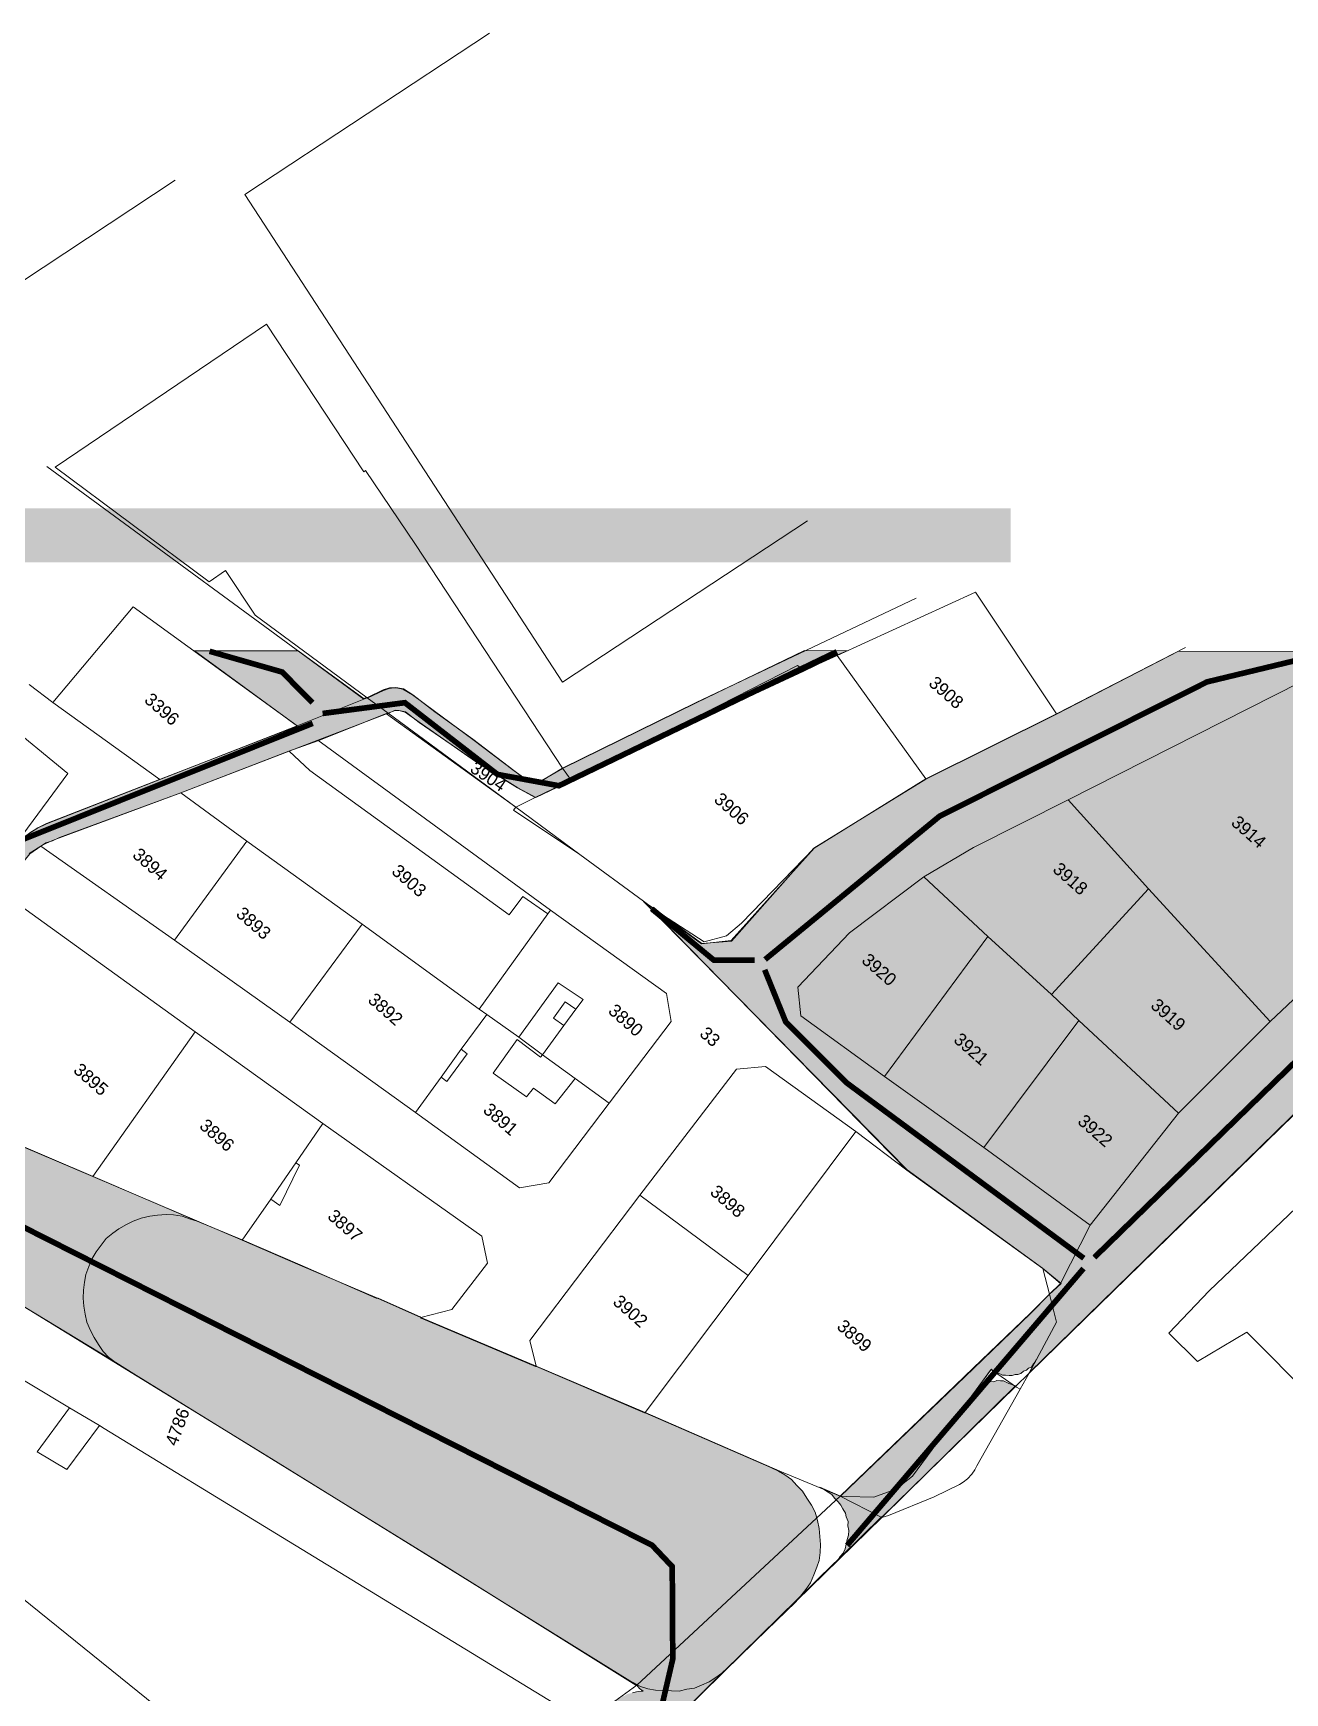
# Model space of a CAD drawing. Header units: metres. Extents: x -334141 to -333355, y -28168 to -27441.
# Drawn here: x -333773.3 to -333651.6, y -27602.1 to -27440.6 of the extents above; entities that cross this region are included whole.
import ezdxf

# ---------------------------------------------------------------- set-up
doc = ezdxf.new("R2010")
doc.units = ezdxf.units.M
for name, color, linetype, lineweight, true_color in [('EB-12-STREET-16-26M', 7, 'CONTINUOUS', 18, 0x4a5a46), ('EB-12-STREET-UNDER-9M', 7, 'CONTINUOUS', 18, 0xb7c0b2), ('EB-12-STREET-VOID', 7, 'CONTINUOUS', 18, 0xe5e8e1), ('EB-BASE-DIVIDING', 7, 'CONTINUOUS', 18, 0xc8bcac), ('EB-BASE-EASEMENTS', 7, 'CONTINUOUS', 18, 0x71806b), ('EB-BASE-ENCROACHED', 7, 'CONTINUOUS', 18, 0x725d47), ('EB-BASE-PARCEL-NUMBERS', 7, 'CONTINUOUS', 9, 0x8a8d90), ('EB-BASE-PARCELS', 7, 'CONTINUOUS', 18, 0x8a8d90), ('EB-BASE-SECTIONS', 7, 'CONTINUOUS', 9, 0xded8cf), ('EB-BASE-STRUCTURES', 7, 'CONTINUOUS', 18, 0x4e504d), ('EB-TITLE', 7, 'CONTINUOUS', 25, 0x151515)]:
    doc.layers.add(name, color=color, linetype=linetype, lineweight=lineweight, true_color=true_color)
doc.styles.add('OD-INTER', font='Inter.ttf')

msp = doc.modelspace()

# ---------------------------------------------------------------- hatches: boundary and pattern name
at = {"layer": 'EB-12-STREET-VOID', "transparency": 33554630}
for points in [[(-333824.91, -27526.07), (-333814.99, -27512.55), (-333806.33, -27500.75), (-333799.02, -27500.68), (-333791.07, -27506.51), (-333781.24, -27513.63), (-333774.28, -27518.54), (-333774.1, -27518.76), (-333773.53, -27518.34), (-333772.87, -27517.92), (-333772.02, -27517.51), (-333761.04, -27513.23), (-333750.06, -27508.96), (-333747.62, -27508.04), (-333757.63, -27500.7), (-333747.54, -27500.72), (-333741.14, -27505.39), (-333740.95, -27505.28), (-333740.86, -27505.28), (-333740.76, -27505.29), (-333739.26, -27504.56), (-333738.69, -27504.36), (-333738.04, -27504.27), (-333737.31, -27504.41), (-333736.4, -27505), (-333734.24, -27506.63), (-333730.54, -27509.31), (-333726.57, -27512.34), (-333725.22, -27513.39), (-333724.67, -27513.52), (-333724.2, -27513.42), (-333723.83, -27513.32), (-333721.84, -27512.17), (-333708.84, -27505.75), (-333698.29, -27500.68), (-333694.13, -27500.72), (-333695.16, -27501.12), (-333698.36, -27502.68), (-333715.4, -27510.62), (-333720.96, -27513.31), (-333724.44, -27514.97), (-333726.17, -27514.02), (-333729.97, -27511.66), (-333735.76, -27507.68), (-333737.11, -27506.64), (-333737.75, -27506.5), (-333738.12, -27506.49), (-333738.78, -27506.8), (-333738.96, -27506.79), (-333745.63, -27509.45), (-333748.44, -27510.46), (-333758.96, -27514.53), (-333770.77, -27518.88), (-333771.43, -27519.19), (-333772.09, -27519.39), (-333772.56, -27519.71), (-333773.7, -27520.44), (-333774.19, -27521.09), (-333774.3, -27521.75), (-333774.62, -27525.52), (-333774.23, -27537.96), (-333774.12, -27542.85), (-333774.25, -27543.96), (-333774.66, -27545.05), (-333776.07, -27548.22), (-333776.16, -27548.11), (-333776.52, -27547.87), (-333776.88, -27547.64), (-333777.34, -27547.51), (-333777.71, -27547.39), (-333778.16, -27547.26), (-333778.35, -27547.25), (-333776.24, -27542.45), (-333776.1, -27541.23), (-333776.02, -27539.01), (-333775.93, -27533.91), (-333775.85, -27534.13), (-333775.77, -27534.47), (-333775.78, -27534.8), (-333775.79, -27535.13), (-333775.63, -27533.03), (-333775.63, -27533.03), (-333775.63, -27533.03), (-333775.63, -27533.03), (-333775.71, -27532.92), (-333775.9, -27532.91), (-333775.9, -27532.91), (-333775.85, -27529.03), (-333775.9, -27525.03), (-333779.87, -27522.11), (-333782.85, -27519.9), (-333785.46, -27518.03), (-333795.75, -27510.56), (-333804.69, -27504.03), (-333807.66, -27504.37), (-333813.7, -27512.81), (-333814.67, -27514), (-333815.35, -27514.98), (-333817.78, -27518.22), (-333820.9, -27522.55), (-333821.49, -27523.75), (-333821.81, -27524.96), (-333821.85, -27526.07), (-333821.52, -27527.19), (-333821.18, -27527.98), (-333820.65, -27528.78), (-333820.65, -27528.78), (-333821.01, -27528.43), (-333821.37, -27528.2), (-333821.73, -27527.96), (-333822.1, -27527.84), (-333822.56, -27527.71), (-333823.02, -27527.58), (-333823.48, -27527.57), (-333823.85, -27527.55), (-333824.31, -27527.54), (-333824.78, -27527.63), (-333825.24, -27527.73), (-333825.62, -27527.94), (-333826, -27528.14), (-333826.38, -27528.35), (-333826.76, -27528.67), (-333827.05, -27529), (-333827.34, -27529.32), (-333824.91, -27526.07)], [(-333694.81, -27582.95), (-333681.87, -27570.53), (-333676.31, -27565.18), (-333674.49, -27563.35), (-333673.34, -27562.28), (-333675.14, -27560.78), (-333688.32, -27551.21), (-333713.97, -27525.11), (-333712.7, -27525.93), (-333708.28, -27529.19), (-333705.4, -27528.96), (-333697.4, -27519.92), (-333686.51, -27513.2), (-333673.79, -27506.87), (-333661.91, -27500.74), (-333635.9, -27500.77), (-333628.88, -27511.57), (-333627.68, -27511.72), (-333628.6, -27511.58), (-333629.06, -27511.56), (-333629.53, -27511.66), (-333629.99, -27511.64), (-333630.37, -27511.85), (-333630.83, -27511.94), (-333631.21, -27512.15), (-333631.59, -27512.36), (-333631.97, -27512.68), (-333632.26, -27513), (-333632.55, -27513.33), (-333632.84, -27513.65), (-333633.04, -27514.09), (-333633.24, -27514.52), (-333633.35, -27514.96), (-333633.45, -27515.4), (-333633.46, -27515.62), (-333633.46, -27515.62), (-333633.84, -27518.61), (-333633.86, -27519.05), (-333633.88, -27519.49), (-333633.8, -27519.94), (-333633.63, -27520.39), (-333633.55, -27520.84), (-333633.38, -27521.18), (-333633.12, -27521.63), (-333632.85, -27521.97), (-333632.59, -27522.32), (-333632.23, -27522.55), (-333631.96, -27522.89), (-333631.51, -27523.13), (-333631.14, -27523.25), (-333630.77, -27523.38), (-333630.31, -27523.51), (-333629.86, -27523.63), (-333629.49, -27523.65), (-333629.02, -27523.66), (-333628.56, -27523.57), (-333628.18, -27523.47), (-333627.72, -27523.38), (-333627.34, -27523.17), (-333626.96, -27522.96), (-333626.59, -27522.75), (-333626.3, -27522.43), (-333639.8, -27535.16), (-333676.43, -27570.95), (-333676.43, -27570.95), (-333676.43, -27570.95), (-333676.43, -27570.95), (-333675.73, -27569.64), (-333675.83, -27569.86), (-333676.02, -27570.07), (-333676.22, -27570.4), (-333676.5, -27570.5), (-333676.69, -27570.71), (-333676.98, -27570.81), (-333677.26, -27571.03), (-333677.54, -27571.13), (-333677.82, -27571.12), (-333678.1, -27571.22), (-333678.38, -27571.21), (-333678.75, -27571.2), (-333679.03, -27571.19), (-333679.3, -27571.07), (-333679.57, -27570.95), (-333679.85, -27570.82), (-333680.03, -27570.71), (-333680.03, -27570.71), (-333680.12, -27570.59), (-333680.12, -27570.59), (-333680.12, -27570.59), (-333680.21, -27570.7), (-333681.87, -27572.97), (-333681.67, -27572.76), (-333681.48, -27572.54), (-333681.2, -27572.33), (-333681.01, -27572.23), (-333680.72, -27572.01), (-333680.44, -27571.91), (-333680.16, -27571.81), (-333679.88, -27571.82), (-333679.6, -27571.72), (-333679.23, -27571.73), (-333678.95, -27571.74), (-333678.68, -27571.86), (-333678.41, -27571.99), (-333678.13, -27572.11), (-333677.86, -27572.23), (-333677.77, -27572.23), (-333677.77, -27572.23), (-333677.77, -27572.23), (-333690.71, -27584.98), (-333690.81, -27584.98), (-333710.18, -27604.06), (-333710.18, -27604.06), (-333710.27, -27603.83), (-333710.36, -27603.83), (-333710.62, -27603.49), (-333710.98, -27603.14), (-333710.98, -27603.03), (-333710.7, -27603.04), (-333710.24, -27603.05), (-333709.86, -27602.85), (-333709.39, -27602.75), (-333709.02, -27602.54), (-333708.64, -27602.33), (-333708.26, -27602.13), (-333707.97, -27601.8), (-333695.41, -27589.48), (-333695.03, -27589.16), (-333694.83, -27588.83), (-333694.54, -27588.51), (-333694.34, -27588.07), (-333694.23, -27587.63), (-333694.13, -27587.19), (-333694.02, -27586.75), (-333694, -27586.31), (-333694.08, -27585.86), (-333694.06, -27585.42), (-333694.23, -27584.97), (-333694.31, -27584.63), (-333694.57, -27584.18), (-333694.75, -27583.84), (-333695.01, -27583.5), (-333695.37, -27583.15), (-333695.64, -27582.81), (-333696, -27582.58), (-333696.36, -27582.34), (-333696.82, -27582.1), (-333694.81, -27582.95)], [(-333765.9, -27569.56), (-333781.49, -27560.13), (-333781.58, -27560.02), (-333781.76, -27560.01), (-333781.76, -27560.01), (-333781.76, -27560.01), (-333782.22, -27559.77), (-333782.67, -27559.54), (-333783.03, -27559.3), (-333783.39, -27559.07), (-333783.66, -27558.72), (-333783.75, -27558.72), (-333783.85, -27558.72), (-333787.57, -27556.59), (-333801.74, -27548.98), (-333801.83, -27548.98), (-333810.75, -27544.56), (-333810.84, -27544.55), (-333821.84, -27538.95), (-333822.03, -27538.83), (-333826.14, -27537.35), (-333826.5, -27537.12), (-333826.86, -27536.88), (-333827.23, -27536.65), (-333827.59, -27536.41), (-333827.95, -27536.07), (-333828.21, -27535.73), (-333828.38, -27535.39), (-333828.65, -27534.93), (-333828.82, -27534.59), (-333828.9, -27534.15), (-333828.97, -27533.7), (-333829.05, -27533.25), (-333829.03, -27532.81), (-333829.02, -27532.37), (-333828.91, -27531.93), (-333828.81, -27531.6), (-333828.61, -27531.16), (-333828.4, -27530.72), (-333828.12, -27530.4), (-333827.34, -27529.32), (-333827.05, -27529), (-333826.76, -27528.67), (-333826.38, -27528.35), (-333826, -27528.14), (-333825.62, -27527.94), (-333825.24, -27527.73), (-333824.78, -27527.63), (-333824.31, -27527.54), (-333823.85, -27527.55), (-333823.48, -27527.57), (-333823.02, -27527.58), (-333822.56, -27527.71), (-333822.1, -27527.84), (-333821.73, -27527.96), (-333821.37, -27528.2), (-333821.01, -27528.43), (-333820.65, -27528.78), (-333820.47, -27528.89), (-333820.02, -27529.24), (-333819.75, -27529.47), (-333819.03, -27529.94), (-333818.93, -27529.95), (-333818.85, -27530.06), (-333816.11, -27531.16), (-333805.99, -27535.51), (-333805.99, -27535.51), (-333778.44, -27547.25), (-333778.35, -27547.25), (-333778.16, -27547.26), (-333777.71, -27547.39), (-333777.34, -27547.51), (-333776.88, -27547.64), (-333776.52, -27547.87), (-333776.16, -27548.11), (-333776.07, -27548.22), (-333775.98, -27548.23), (-333767.49, -27551.86), (-333767.49, -27551.86), (-333757.37, -27556.21), (-333758.1, -27555.96), (-333758.84, -27555.71), (-333759.66, -27555.57), (-333760.4, -27555.55), (-333761.24, -27555.63), (-333761.98, -27555.71), (-333762.82, -27555.91), (-333763.58, -27556.21), (-333764.23, -27556.52), (-333764.99, -27556.94), (-333765.56, -27557.36), (-333766.23, -27557.9), (-333766.71, -27558.54), (-333767.2, -27559.19), (-333767.59, -27559.85), (-333767.9, -27560.61), (-333768.2, -27561.38), (-333768.32, -27562.15), (-333768.44, -27562.92), (-333768.47, -27563.7), (-333768.4, -27564.48), (-333768.25, -27565.26), (-333768.09, -27566.04), (-333767.75, -27566.83), (-333767.4, -27567.51), (-333766.96, -27568.19), (-333766.52, -27568.88), (-333765.99, -27569.45), (-333765.36, -27569.92), (-333764.63, -27570.39), (-333762.91, -27571.45), (-333765.9, -27569.56)], [(-333706.34, -27600.2), (-333706.91, -27600.62), (-333707.57, -27601.04), (-333708.33, -27601.35), (-333708.99, -27601.66), (-333709.73, -27601.74), (-333710.48, -27601.94), (-333711.22, -27601.91), (-333712.05, -27601.88), (-333712.79, -27601.85), (-333713.52, -27601.72), (-333714.26, -27601.47), (-333714.89, -27601.11), (-333715.62, -27600.76), (-333733.37, -27589.69), (-333750.13, -27579.33), (-333764.63, -27570.39), (-333765.36, -27569.92), (-333765.99, -27569.45), (-333766.52, -27568.88), (-333766.96, -27568.19), (-333767.4, -27567.51), (-333767.75, -27566.83), (-333768.09, -27566.04), (-333768.25, -27565.26), (-333768.4, -27564.48), (-333768.47, -27563.7), (-333768.44, -27562.92), (-333768.32, -27562.15), (-333768.2, -27561.38), (-333767.9, -27560.61), (-333767.59, -27559.85), (-333767.2, -27559.19), (-333766.71, -27558.54), (-333766.23, -27557.9), (-333765.56, -27557.36), (-333764.99, -27556.94), (-333764.23, -27556.52), (-333763.58, -27556.21), (-333762.82, -27555.91), (-333761.98, -27555.71), (-333761.24, -27555.63), (-333760.4, -27555.55), (-333759.66, -27555.57), (-333758.84, -27555.71), (-333758.1, -27555.96), (-333757.37, -27556.21), (-333752.99, -27558.03), (-333752.99, -27558.03), (-333747.34, -27560.45), (-333739.96, -27563.71), (-333739.77, -27563.71), (-333735.67, -27565.52), (-333735.58, -27565.64), (-333724.45, -27570.36), (-333724.36, -27570.36), (-333713.87, -27574.84), (-333713.78, -27574.84), (-333701.56, -27580.16), (-333700.83, -27580.52), (-333700.2, -27580.87), (-333699.57, -27581.34), (-333699.03, -27581.91), (-333698.5, -27582.49), (-333698.06, -27583.17), (-333697.62, -27583.85), (-333697.27, -27584.53), (-333697.02, -27585.32), (-333696.86, -27586.1), (-333696.8, -27586.88), (-333696.73, -27587.66), (-333696.76, -27588.43), (-333696.88, -27589.21), (-333697.09, -27589.86), (-333697.39, -27590.63), (-333697.7, -27591.4), (-333698.18, -27592.05), (-333698.67, -27592.7), (-333699.15, -27593.23), (-333705.77, -27599.66), (-333706.34, -27600.2)], [(-333706.35, -27621.51), (-333706.44, -27621.39), (-333706.44, -27621.28), (-333707.23, -27620.15), (-333707.41, -27619.92), (-333708.56, -27618.43), (-333708.56, -27618.32), (-333708.65, -27618.32), (-333710.17, -27616.82), (-333710.35, -27616.71), (-333710.8, -27616.36), (-333710.89, -27616.35), (-333710.98, -27616.24), (-333718.73, -27612.86), (-333719.19, -27612.62), (-333719.55, -27612.38), (-333719.91, -27612.15), (-333720.18, -27611.81), (-333720.53, -27611.46), (-333720.71, -27611.12), (-333720.97, -27610.67), (-333721.14, -27610.33), (-333721.31, -27609.88), (-333721.39, -27609.43), (-333721.46, -27608.99), (-333721.45, -27608.54), (-333721.43, -27608.1), (-333721.32, -27607.66), (-333721.22, -27607.33), (-333721.02, -27606.89), (-333720.82, -27606.46), (-333720.62, -27606.13), (-333720.33, -27605.7), (-333720.04, -27605.48), (-333719.76, -27605.16), (-333719.37, -27604.84), (-333716.62, -27602.83), (-333716.24, -27602.62), (-333715.86, -27602.41), (-333715.48, -27602.2), (-333715.02, -27602.11), (-333714.64, -27602.01), (-333714.18, -27601.92), (-333713.99, -27601.92), (-333714.36, -27601.69), (-333714.62, -27601.35), (-333714.62, -27601.35), (-333714.71, -27601.34), (-333733.37, -27589.69), (-333733.37, -27589.69), (-333715.62, -27600.76), (-333714.89, -27601.11), (-333714.26, -27601.47), (-333713.52, -27601.72), (-333712.79, -27601.85), (-333712.05, -27601.88), (-333711.22, -27601.91), (-333710.48, -27601.94), (-333709.73, -27601.74), (-333708.99, -27601.66), (-333708.33, -27601.35), (-333707.57, -27601.04), (-333706.91, -27600.62), (-333706.34, -27600.2), (-333705.77, -27599.66), (-333707.97, -27601.8), (-333708.26, -27602.13), (-333708.64, -27602.33), (-333709.02, -27602.54), (-333709.39, -27602.75), (-333709.86, -27602.85), (-333710.24, -27603.05), (-333710.7, -27603.04), (-333710.98, -27603.03), (-333710.98, -27603.14), (-333710.62, -27603.49), (-333710.36, -27603.83), (-333710.27, -27603.83), (-333710.18, -27604.06), (-333710.09, -27604.06), (-333698.55, -27610.13), (-333698.55, -27610.13), (-333694.91, -27612.14), (-333695.64, -27611.78), (-333696.37, -27611.54), (-333697.11, -27611.29), (-333697.84, -27611.26), (-333698.68, -27611.23), (-333699.42, -27611.21), (-333700.16, -27611.29), (-333701, -27611.48), (-333701.66, -27611.79), (-333702.41, -27612.1), (-333703.07, -27612.52), (-333703.74, -27612.94), (-333704.31, -27613.48), (-333704.79, -27614.02), (-333705.28, -27614.66), (-333705.67, -27615.32), (-333706.07, -27615.97), (-333706.28, -27616.74), (-333706.49, -27617.51), (-333706.61, -27618.28), (-333706.64, -27619.06), (-333706.66, -27619.83), (-333706.6, -27620.61), (-333706.35, -27621.4), (-333706.1, -27622.07), (-333705.5, -27623.65), (-333705.5, -27623.65), (-333706.35, -27621.51)]]:
    msp.add_hatch(color=256, dxfattribs=at).paths.add_polyline_path(points)

# ---------------------------------------------------------------- linework, layer by layer
at = {"layer": 'EB-12-STREET-16-26M', "const_width": 0.55}
msp.add_lwpolyline([(-333713.18, -27607.72), (-333711.11, -27598.81), (-333711.16, -27589.81), (-333713.12, -27587.74), (-333778.15, -27554.81)], dxfattribs=at)
at = {"layer": 'EB-12-STREET-UNDER-9M', "const_width": 0.55}
for points in [[(-333746.15, -27505.76), (-333749.1, -27502.77), (-333756.16, -27500.75)], [(-333745.17, -27506.8), (-333737.17, -27505.75), (-333728.16, -27512.73), (-333722.18, -27513.83), (-333695.15, -27500.79)], [(-333702.13, -27530.74), (-333685.16, -27516.8), (-333659.15, -27503.73), (-333647.1, -27500.82), (-333639.18, -27501.77), (-333630.13, -27515.74)], [(-333776.18, -27519.8), (-333746.13, -27507.76)], [(-333670.1, -27559.73), (-333631.18, -27521.81), (-333629.15, -27516.78)], [(-333703.15, -27530.82), (-333707.13, -27530.79), (-333713.16, -27525.8)], [(-333671.13, -27559.81), (-333694.13, -27542.79), (-333700.12, -27536.81), (-333702.17, -27531.74)], [(-333671.16, -27560.81), (-333694.15, -27587.75)]]:
    msp.add_lwpolyline(points, dxfattribs=at)
at = {"layer": 'EB-12-STREET-VOID'}
for points in [[(-333773.53, -27518.34), (-333772.87, -27517.92), (-333772.02, -27517.51), (-333761.04, -27513.23), (-333750.06, -27508.96), (-333747.62, -27508.04), (-333757.63, -27500.7), (-333747.54, -27500.72), (-333741.14, -27505.39), (-333740.95, -27505.28), (-333740.86, -27505.28), (-333740.76, -27505.29), (-333739.26, -27504.56), (-333738.69, -27504.36), (-333738.04, -27504.27), (-333737.31, -27504.41), (-333736.4, -27505), (-333734.24, -27506.63), (-333730.54, -27509.31), (-333726.57, -27512.34), (-333725.22, -27513.39), (-333724.67, -27513.52), (-333724.2, -27513.42), (-333723.83, -27513.32), (-333721.84, -27512.17), (-333708.84, -27505.75), (-333698.29, -27500.68), (-333694.13, -27500.72), (-333695.16, -27501.12), (-333698.36, -27502.68), (-333715.4, -27510.62), (-333720.96, -27513.31), (-333724.44, -27514.97), (-333726.17, -27514.02), (-333729.97, -27511.66), (-333735.76, -27507.68), (-333737.11, -27506.64), (-333737.75, -27506.5), (-333738.12, -27506.49), (-333738.78, -27506.8), (-333738.96, -27506.79), (-333745.63, -27509.45), (-333748.44, -27510.46), (-333758.96, -27514.53), (-333770.77, -27518.88), (-333771.43, -27519.19), (-333772.09, -27519.39), (-333772.56, -27519.71), (-333773.7, -27520.44)], [(-333708.26, -27602.13), (-333707.97, -27601.8), (-333695.41, -27589.48), (-333695.03, -27589.16), (-333694.83, -27588.83), (-333694.54, -27588.51), (-333694.34, -27588.07), (-333694.23, -27587.63), (-333694.13, -27587.19), (-333694.02, -27586.75), (-333694, -27586.31), (-333694.08, -27585.86), (-333694.06, -27585.42), (-333694.23, -27584.97), (-333694.31, -27584.63), (-333694.57, -27584.18), (-333694.75, -27583.84), (-333695.01, -27583.5), (-333695.37, -27583.15), (-333695.64, -27582.81), (-333696, -27582.58), (-333696.36, -27582.34), (-333696.82, -27582.1), (-333694.81, -27582.95), (-333694.81, -27582.95), (-333681.87, -27570.53), (-333676.31, -27565.18), (-333674.49, -27563.35), (-333673.34, -27562.28), (-333675.14, -27560.78), (-333688.32, -27551.21), (-333713.97, -27525.11), (-333712.7, -27525.93), (-333708.28, -27529.19), (-333705.4, -27528.96), (-333697.4, -27519.92), (-333686.51, -27513.2), (-333673.79, -27506.87), (-333661.91, -27500.74), (-333635.9, -27500.77)], [(-333639.8, -27535.16), (-333676.43, -27570.95), (-333676.43, -27570.95), (-333676.43, -27570.95), (-333676.43, -27570.95), (-333675.73, -27569.64), (-333675.83, -27569.86), (-333676.02, -27570.07), (-333676.22, -27570.4), (-333676.5, -27570.5), (-333676.69, -27570.71), (-333676.98, -27570.81), (-333677.26, -27571.03), (-333677.54, -27571.13), (-333677.82, -27571.12), (-333678.1, -27571.22), (-333678.38, -27571.21), (-333678.75, -27571.2), (-333679.03, -27571.19), (-333679.3, -27571.07), (-333679.57, -27570.95), (-333679.85, -27570.82), (-333680.03, -27570.71), (-333680.03, -27570.71), (-333680.12, -27570.59), (-333680.12, -27570.59), (-333680.12, -27570.59), (-333680.21, -27570.7), (-333681.87, -27572.97), (-333681.67, -27572.76), (-333681.48, -27572.54), (-333681.2, -27572.33), (-333681.01, -27572.23), (-333680.72, -27572.01), (-333680.44, -27571.91), (-333680.16, -27571.81), (-333679.88, -27571.82), (-333679.6, -27571.72), (-333679.23, -27571.73), (-333678.95, -27571.74), (-333678.68, -27571.86), (-333678.41, -27571.99), (-333678.13, -27572.11), (-333677.86, -27572.23), (-333677.77, -27572.23), (-333677.77, -27572.23), (-333677.77, -27572.23), (-333690.71, -27584.98), (-333690.81, -27584.98), (-333710.18, -27604.06)], [(-333775.98, -27548.23), (-333767.49, -27551.86), (-333767.49, -27551.86), (-333757.37, -27556.21), (-333758.1, -27555.96), (-333758.84, -27555.71), (-333759.66, -27555.57), (-333760.4, -27555.55), (-333761.24, -27555.63), (-333761.98, -27555.71), (-333762.82, -27555.91), (-333763.58, -27556.21), (-333764.23, -27556.52), (-333764.99, -27556.94), (-333765.56, -27557.36), (-333766.23, -27557.9), (-333766.71, -27558.54), (-333767.2, -27559.19), (-333767.59, -27559.85), (-333767.9, -27560.61), (-333768.2, -27561.38), (-333768.32, -27562.15), (-333768.44, -27562.92), (-333768.47, -27563.7), (-333768.4, -27564.48), (-333768.25, -27565.26), (-333768.09, -27566.04), (-333767.75, -27566.83), (-333767.4, -27567.51), (-333766.96, -27568.19), (-333766.52, -27568.88), (-333765.99, -27569.45), (-333765.36, -27569.92), (-333764.63, -27570.39), (-333762.91, -27571.45), (-333765.9, -27569.56), (-333765.9, -27569.56), (-333781.49, -27560.13)], [(-333715.02, -27602.11), (-333714.64, -27602.01), (-333714.18, -27601.92), (-333713.99, -27601.92), (-333714.36, -27601.69), (-333714.62, -27601.35), (-333714.62, -27601.35), (-333714.71, -27601.34), (-333733.37, -27589.69), (-333733.37, -27589.69), (-333715.62, -27600.76), (-333714.89, -27601.11), (-333714.26, -27601.47), (-333713.52, -27601.72), (-333712.79, -27601.85), (-333712.05, -27601.88), (-333711.22, -27601.91), (-333710.48, -27601.94), (-333709.73, -27601.74), (-333708.99, -27601.66), (-333708.33, -27601.35), (-333707.57, -27601.04), (-333706.91, -27600.62), (-333706.34, -27600.2), (-333705.77, -27599.66), (-333707.97, -27601.8), (-333708.26, -27602.13)]]:
    msp.add_lwpolyline(points, dxfattribs=at)
msp.add_lwpolyline([(-333706.34, -27600.2), (-333706.91, -27600.62), (-333707.57, -27601.04), (-333708.33, -27601.35), (-333708.99, -27601.66), (-333709.73, -27601.74), (-333710.48, -27601.94), (-333711.22, -27601.91), (-333712.05, -27601.88), (-333712.79, -27601.85), (-333713.52, -27601.72), (-333714.26, -27601.47), (-333714.89, -27601.11), (-333715.62, -27600.76), (-333733.37, -27589.69), (-333750.13, -27579.33), (-333764.63, -27570.39), (-333765.36, -27569.92), (-333765.99, -27569.45), (-333766.52, -27568.88), (-333766.96, -27568.19), (-333767.4, -27567.51), (-333767.75, -27566.83), (-333768.09, -27566.04), (-333768.25, -27565.26), (-333768.4, -27564.48), (-333768.47, -27563.7), (-333768.44, -27562.92), (-333768.32, -27562.15), (-333768.2, -27561.38), (-333767.9, -27560.61), (-333767.59, -27559.85), (-333767.2, -27559.19), (-333766.71, -27558.54), (-333766.23, -27557.9), (-333765.56, -27557.36), (-333764.99, -27556.94), (-333764.23, -27556.52), (-333763.58, -27556.21), (-333762.82, -27555.91), (-333761.98, -27555.71), (-333761.24, -27555.63), (-333760.4, -27555.55), (-333759.66, -27555.57), (-333758.84, -27555.71), (-333758.1, -27555.96), (-333757.37, -27556.21), (-333752.99, -27558.03), (-333752.99, -27558.03), (-333747.34, -27560.45), (-333739.96, -27563.71), (-333739.77, -27563.71), (-333735.67, -27565.52), (-333735.58, -27565.64), (-333724.45, -27570.36), (-333724.36, -27570.36), (-333713.87, -27574.84), (-333713.78, -27574.84), (-333701.56, -27580.16), (-333700.83, -27580.52), (-333700.2, -27580.87), (-333699.57, -27581.34), (-333699.03, -27581.91), (-333698.5, -27582.49), (-333698.06, -27583.17), (-333697.62, -27583.85), (-333697.27, -27584.53), (-333697.02, -27585.32), (-333696.86, -27586.1), (-333696.8, -27586.88), (-333696.73, -27587.66), (-333696.76, -27588.43), (-333696.88, -27589.21), (-333697.09, -27589.86), (-333697.39, -27590.63), (-333697.7, -27591.4), (-333698.18, -27592.05), (-333698.67, -27592.7), (-333699.15, -27593.23), (-333705.77, -27599.66), (-333706.34, -27600.2)], close=True, dxfattribs=at)
at = {"layer": 'EB-BASE-DIVIDING'}
for points in [[(-333741.17, -27505.4), (-333747.65, -27508.01)], [(-333673.38, -27562.28), (-333670.52, -27556.58)], [(-333714.61, -27601.36), (-333694.84, -27582.96)]]:
    msp.add_lwpolyline(points, dxfattribs=at)
at = {"layer": 'EB-BASE-EASEMENTS'}
msp.add_lwpolyline([(-333720.53, -27535.57), (-333721.59, -27534.85), (-333722.71, -27536.45), (-333721.69, -27537.15)], dxfattribs=at)
at = {"layer": 'EB-BASE-ENCROACHED'}
for points in [[(-333677.32, -27572.54), (-333681.52, -27580.01), (-333681.74, -27580.39), (-333682.03, -27580.81), (-333682.45, -27581.26), (-333682.85, -27581.6), (-333683.22, -27581.83), (-333685.68, -27583.02), (-333690.12, -27584.83), (-333690.78, -27585.03)], [(-333690.78, -27585.03), (-333694.84, -27582.96)]]:
    msp.add_lwpolyline(points, dxfattribs=at)
at = {"layer": 'EB-BASE-PARCELS'}
for points in [[(-333831.72, -27535.2), (-333824.94, -27526.11), (-333814.96, -27512.5), (-333785.21, -27471.89), (-333759.51, -27454.89)], [(-333741.17, -27505.4), (-333771.98, -27482.76)], [(-333721.84, -27512.12), (-333736.13, -27490.37), (-333740.99, -27483.17)], [(-333721.84, -27512.12), (-333708.83, -27505.72), (-333687.45, -27495.57)], [(-333695.12, -27501.16), (-333681.66, -27494.98)], [(-333681.66, -27494.98), (-333673.78, -27506.83)], [(-333771.41, -27505.74), (-333763.61, -27496.41)], [(-333747.65, -27508.01), (-333763.61, -27496.41)], [(-333673.78, -27506.83), (-333661.23, -27500.39)], [(-333698.34, -27502.63), (-333695.12, -27501.16)], [(-333695.12, -27501.16), (-333686.5, -27513.16)], [(-333638.11, -27508.4), (-333642.19, -27502.12), (-333645.06, -27501.22), (-333672.64, -27515.19)], [(-333715.35, -27510.58), (-333698.34, -27502.63)], [(-333771.41, -27505.74), (-333773.71, -27503.98)], [(-333740.83, -27505.27), (-333740.93, -27505.31), (-333741.17, -27505.4)], [(-333721.84, -27512.12), (-333723.82, -27513.31), (-333724.19, -27513.44), (-333724.68, -27513.51), (-333725.17, -27513.35), (-333726.54, -27512.37), (-333730.57, -27509.34), (-333734.28, -27506.59), (-333736.43, -27504.97), (-333737.35, -27504.43), (-333738, -27504.31), (-333738.66, -27504.32), (-333739.28, -27504.51), (-333740.79, -27505.25), (-333740.83, -27505.27)], [(-333760.99, -27513.21), (-333771.41, -27505.74)], [(-333745.63, -27509.41), (-333738.94, -27506.82)], [(-333738.94, -27506.82), (-333738.8, -27506.77)], [(-333726.37, -27515.93), (-333738.94, -27506.82)], [(-333738.8, -27506.77), (-333738.11, -27506.52), (-333737.74, -27506.52), (-333737.15, -27506.67), (-333735.76, -27507.65), (-333729.96, -27511.69), (-333726.2, -27514.03), (-333724.48, -27514.98)], [(-333686.5, -27513.16), (-333673.78, -27506.83)], [(-333747.65, -27508.01), (-333750.03, -27508.94), (-333760.99, -27513.21)], [(-333745.63, -27509.41), (-333748.41, -27510.48)], [(-333745.63, -27509.41), (-333722.99, -27525.93)], [(-333748.41, -27510.48), (-333758.97, -27514.53)], [(-333720.98, -27513.29), (-333715.35, -27510.58)], [(-333760.99, -27513.21), (-333772.01, -27517.55), (-333772.9, -27517.96), (-333773.55, -27518.36), (-333774.07, -27518.75)], [(-333724.48, -27514.98), (-333720.98, -27513.29)], [(-333697.36, -27519.91), (-333686.5, -27513.16)], [(-333758.97, -27514.53), (-333770.75, -27518.9), (-333771.45, -27519.16), (-333772.1, -27519.44), (-333772.58, -27519.72)], [(-333758.97, -27514.53), (-333752.53, -27519.21)], [(-333724.48, -27514.98), (-333726.37, -27515.93)], [(-333720.14, -27520.52), (-333726.37, -27515.93)], [(-333672.64, -27515.19), (-333681.85, -27519.85), (-333686.68, -27522.71)], [(-333664.83, -27523.87), (-333672.64, -27515.19)], [(-333676.45, -27570.98), (-333639.82, -27535.2), (-333620.48, -27516.97)], [(-333774.59, -27525.49), (-333774.34, -27521.72), (-333774.19, -27521.13), (-333773.66, -27520.46), (-333772.58, -27519.72)], [(-333759.58, -27528.86), (-333772.58, -27519.72)], [(-333759.58, -27528.86), (-333752.53, -27519.21)], [(-333752.53, -27519.21), (-333741.32, -27527.31)], [(-333713.94, -27525.07), (-333720.14, -27520.52)], [(-333712.75, -27525.96), (-333708.3, -27529.23), (-333705.42, -27528.9), (-333697.36, -27519.91)], [(-333690.51, -27542.12), (-333698.64, -27536.23), (-333698.95, -27533.43), (-333693.92, -27528.16), (-333686.68, -27522.71)], [(-333686.68, -27522.71), (-333680.46, -27528.5)], [(-333664.83, -27523.87), (-333674.26, -27534.16)], [(-333652.99, -27536.76), (-333664.83, -27523.87)], [(-333757.55, -27537.78), (-333774.59, -27525.49)], [(-333722.99, -27525.93), (-333723.27, -27526.31)], [(-333722.99, -27525.93), (-333711.73, -27534.04), (-333711.27, -27536.78), (-333717.28, -27544.71)], [(-333688.34, -27551.24), (-333713.94, -27525.07)], [(-333712.75, -27525.96), (-333713.94, -27525.07)], [(-333748.34, -27536.85), (-333741.32, -27527.31)], [(-333729.94, -27535.58), (-333741.32, -27527.31)], [(-333723.27, -27526.31), (-333729.94, -27535.58)], [(-333652.99, -27536.76), (-333642.89, -27527.25)], [(-333759.58, -27528.86), (-333748.34, -27536.85)], [(-333690.51, -27542.12), (-333680.46, -27528.5)], [(-333680.46, -27528.5), (-333674.26, -27534.16)], [(-333671.61, -27536.67), (-333674.26, -27534.16)], [(-333729.94, -27535.58), (-333729.18, -27536.09)], [(-333736.12, -27545.62), (-333748.34, -27536.85)], [(-333729.18, -27536.09), (-333731.7, -27539.47)], [(-333729.18, -27536.09), (-333726.08, -27538.31)], [(-333680.86, -27549.04), (-333671.61, -27536.67)], [(-333671.61, -27536.67), (-333661.93, -27545.68)], [(-333652.99, -27536.76), (-333661.93, -27545.68)], [(-333767.53, -27551.84), (-333757.55, -27537.78)], [(-333745.14, -27546.7), (-333757.55, -27537.78)], [(-333726.08, -27538.31), (-333723.78, -27540.01)], [(-333733.64, -27542.19), (-333731.7, -27539.47)], [(-333723.78, -27540.01), (-333720.61, -27542.31)], [(-333736.12, -27545.62), (-333733.64, -27542.19)], [(-333720.61, -27542.31), (-333717.28, -27544.71)], [(-333693.31, -27547.49), (-333702.09, -27541.14), (-333704.91, -27541.4), (-333714.3, -27553.66)], [(-333690.51, -27542.12), (-333680.86, -27549.04)], [(-333736.12, -27545.62), (-333726.01, -27552.97), (-333723.15, -27552.46), (-333717.28, -27544.71)], [(-333747.77, -27550.51), (-333745.14, -27546.7)], [(-333735.6, -27565.59), (-333732.6, -27564.81), (-333729.13, -27560.29), (-333729.69, -27557.65), (-333745.14, -27546.7)], [(-333670.52, -27556.58), (-333661.93, -27545.68)], [(-333776.05, -27548.22), (-333767.53, -27551.84)], [(-333703.77, -27561.49), (-333693.31, -27547.49)], [(-333693.31, -27547.49), (-333688.34, -27551.24)], [(-333680.86, -27549.04), (-333670.52, -27556.58)], [(-333752.99, -27558.06), (-333767.53, -27551.84)], [(-333747.77, -27550.51), (-333750.21, -27554.05)], [(-333688.34, -27551.24), (-333675.1, -27560.82)], [(-333714.3, -27553.66), (-333725, -27567.8), (-333724.4, -27570.32)], [(-333703.77, -27561.49), (-333714.3, -27553.66)], [(-333750.21, -27554.05), (-333752.99, -27558.06)], [(-333735.6, -27565.59), (-333739.84, -27563.69), (-333747.37, -27560.48), (-333752.99, -27558.06)], [(-333781.54, -27560.04), (-333765.9, -27569.62), (-333750.17, -27579.29), (-333733.4, -27589.67), (-333714.61, -27601.36)], [(-333713.81, -27574.83), (-333703.77, -27561.49)], [(-333675.1, -27560.82), (-333673.38, -27562.28)], [(-333694.84, -27582.96), (-333681.89, -27570.5), (-333676.3, -27565.14), (-333674.46, -27563.32)], [(-333673.38, -27562.28), (-333674.46, -27563.32)], [(-333735.6, -27565.59), (-333724.4, -27570.32)], [(-333713.81, -27574.83), (-333724.4, -27570.32)], [(-333676.45, -27570.98), (-333677.77, -27572.28)], [(-333677.77, -27572.28), (-333690.76, -27585.02), (-333690.78, -27585.03)], [(-333713.81, -27574.83), (-333700.7, -27580.53), (-333694.84, -27582.96)], [(-333690.78, -27585.03), (-333710.2, -27604.01)], [(-333714.61, -27601.36), (-333719.59, -27605)]]:
    msp.add_lwpolyline(points, dxfattribs=at)
at = {"layer": 'EB-BASE-SECTIONS'}
for points in [[(-333784.79, -27565.35), (-333769.79, -27574.36)], [(-333769.79, -27574.36), (-333766.88, -27576.1)], [(-333766.88, -27576.1), (-333766.41, -27576.38), (-333749.64, -27586.62), (-333719.59, -27605)]]:
    msp.add_lwpolyline(points, dxfattribs=at)
at = {"layer": 'EB-BASE-STRUCTURES'}
for points in [[(-333697.99, -27488.05), (-333721.84, -27503.75), (-333752.73, -27456.31), (-333728.93, -27440.6)], [(-333740.83, -27505.27), (-333751.74, -27497.22), (-333754.61, -27492.88), (-333756.2, -27493.99), (-333771.18, -27482.83), (-333750.61, -27468.93), (-333741.17, -27483.29), (-333740.99, -27483.17)], [(-333698.34, -27502.63), (-333698.97, -27502.13), (-333711.18, -27508.36), (-333715.35, -27510.58)], [(-333740.83, -27505.27), (-333738.8, -27506.77)], [(-333726.37, -27515.93), (-333738.8, -27506.77)], [(-333774.31, -27518.58), (-333769.95, -27512.65), (-333776.33, -27507.39)], [(-333723.27, -27526.31), (-333725.7, -27524.62), (-333727.01, -27526.38), (-333746.42, -27512.36), (-333748.41, -27510.48)], [(-333721.84, -27512.12), (-333720.98, -27513.29)], [(-333726.37, -27515.93), (-333726.59, -27516.21), (-333720.14, -27520.52)], [(-333712.75, -27525.96), (-333708.07, -27529.02), (-333705.87, -27528.45), (-333704.44, -27527.2), (-333697.36, -27519.91)], [(-333726.08, -27538.31), (-333722.27, -27533), (-333719.84, -27534.63), (-333720.53, -27535.57)], [(-333720.53, -27535.57), (-333721.69, -27537.15)], [(-333721.69, -27537.15), (-333723.78, -27540.01)], [(-333723.78, -27540.01), (-333723.96, -27540.25), (-333726.23, -27538.53), (-333728.59, -27541.8), (-333725.33, -27544.11), (-333724.65, -27543.25), (-333722.54, -27544.78), (-333720.61, -27542.31)], [(-333733.64, -27542.19), (-333733.08, -27542.61), (-333731.12, -27539.91), (-333731.7, -27539.47)], [(-333747.77, -27550.51), (-333747.41, -27550.76), (-333749.34, -27554.67), (-333750.21, -27554.05)], [(-333636.02, -27586.36), (-333655.26, -27567), (-333660.07, -27569.87), (-333662.85, -27567.11), (-333658.94, -27562.97), (-333650.47, -27554.91), (-333627.61, -27577.82)], [(-333675.1, -27560.82), (-333674.46, -27563.32)], [(-333674.46, -27563.32), (-333673.77, -27566.04), (-333676.45, -27570.98)], [(-333677.77, -27572.28), (-333680.14, -27570.62), (-333687.79, -27581), (-333688.87, -27581.87), (-333689.86, -27582.43), (-333691.56, -27583.06), (-333694.23, -27582.98), (-333694.84, -27582.96)], [(-333676.45, -27570.98), (-333677.32, -27572.54)], [(-333677.32, -27572.54), (-333677.66, -27572.34), (-333677.77, -27572.28)], [(-333766.88, -27576.1), (-333770.04, -27580.38), (-333772.93, -27578.65), (-333769.79, -27574.36)], [(-333799.41, -27615.51), (-333795.4, -27618.66), (-333815.99, -27644.58), (-333812.98, -27646.94), (-333814.01, -27648.3), (-333809.84, -27651.63), (-333810.7, -27652.81), (-333809.49, -27653.8), (-333807.48, -27651.25), (-333796.24, -27660.22), (-333754.39, -27609.03), (-333787.59, -27582.25), (-333790.58, -27585.66)]]:
    msp.add_lwpolyline(points, dxfattribs=at)

# ---------------------------------------------------------------- texts
at = {"layer": 'EB-BASE-PARCEL-NUMBERS', "style": 'OD-INTER'}
for s, rotation, p in [('3908', 318.6325, (-333686.31, -27503.99)), ('3396', 318.6325, (-333762.6, -27505.61)), ('3904', 326.1683, (-333730.93, -27512.41)), ('3906', 318.6325, (-333707.19, -27515.31)), ('3914', 318.6325, (-333656.89, -27517.56)), ('3894', 318.6325, (-333763.75, -27520.7)), ('3918', 318.6325, (-333674.24, -27522.11)), ('3903', 318.6325, (-333738.55, -27522.3)), ('3893', 318.6325, (-333753.68, -27526.44)), ('3920', 318.6325, (-333692.83, -27530.96)), ('3892', 318.6325, (-333740.85, -27534.81)), ('3890', 318.6325, (-333717.48, -27535.88)), ('3919', 318.6325, (-333664.72, -27535.35)), ('33', 318.6325, (-333708.59, -27538.1)), ('3921', 318.6325, (-333683.88, -27538.69)), ('3895', 318.6325, (-333769.5, -27541.64)), ('3891', 318.6325, (-333729.65, -27545.52)), ('3896', 318.6325, (-333757.24, -27547.07)), ('3922', 318.6325, (-333671.82, -27546.63)), ('3898', 318.6325, (-333707.57, -27553.5)), ('3897', 318.6325, (-333744.78, -27555.87)), ('3902', 318.6325, (-333717.03, -27564.19)), ('3899', 318.6325, (-333695.24, -27566.59)), ('4786', 69.9902, (-333759.35, -27578.17))]:
    msp.add_text(s, height=1.25, rotation=rotation, dxfattribs=at).set_placement(p)
at = {"layer": 'EB-TITLE', "insert": (-334059.11, -27487.72), "char_height": 3.5, "width": 380, "attachment_point": 1, "style": 'OD-INTER', "bg_fill": 1, "box_fill_scale": 1.25, "bg_fill_color": 0, "bg_fill_true_color": 16052973}
msp.add_mtext('ARC 531-13   ENTERING BEIRUT   —   12  STREETS AND PUBLIC SPACE', dxfattribs=at)

doc.saveas('drawing.dxf')
